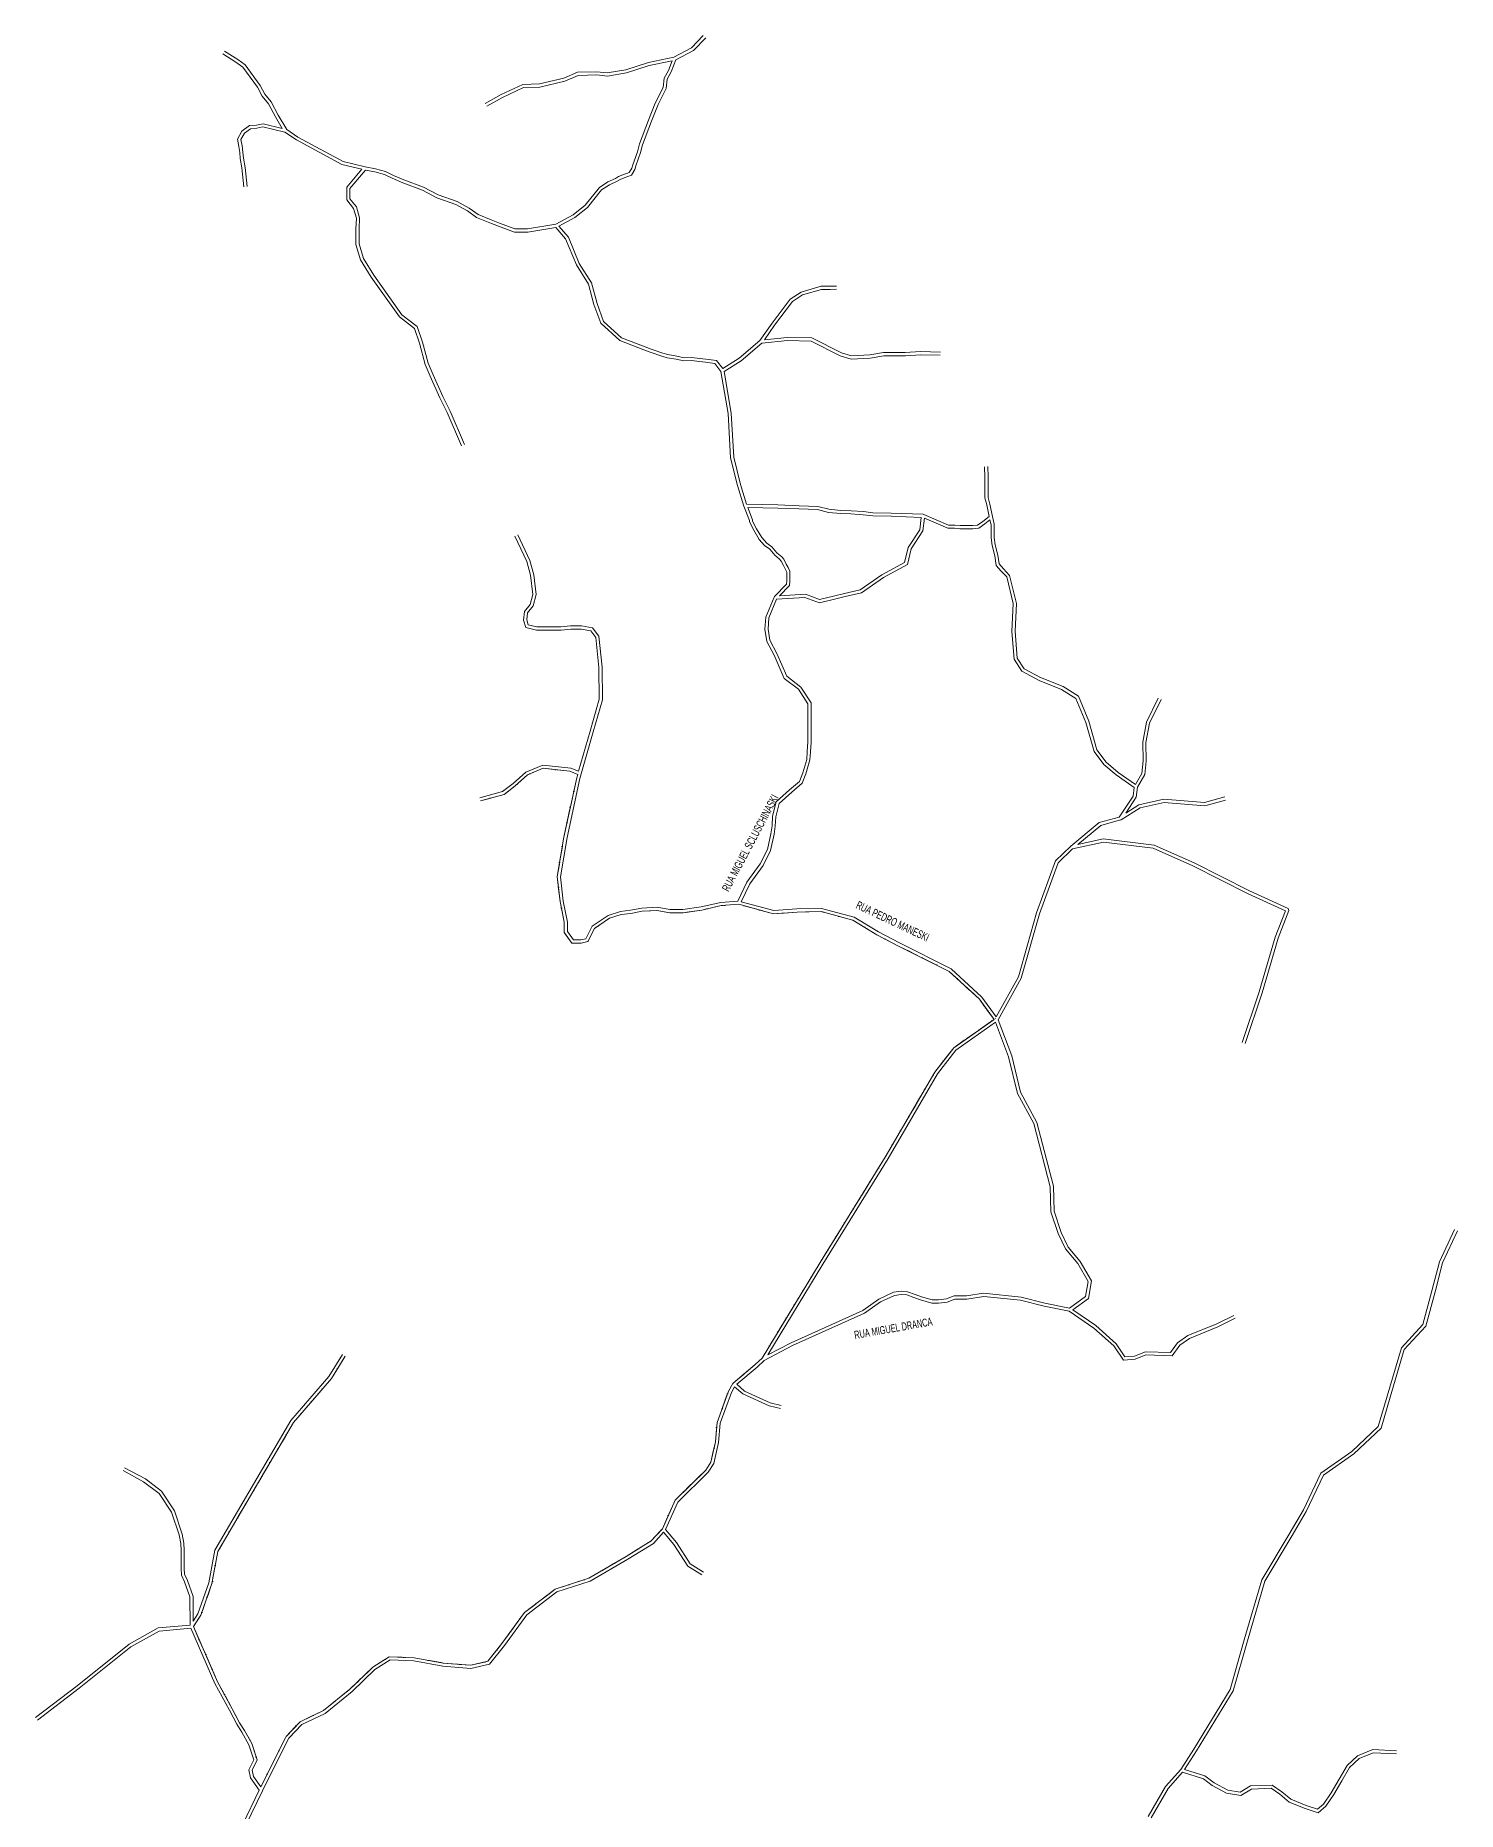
# Model space of a CAD drawing. Header units: millimetres. Extents: x 617885 to 663705, y 7172943 to 7234736.
# Drawn here: x 651502 to 654167, y 7197148 to 7200476 of the extents above; entities that cross this region are included whole.
import ezdxf

# ---------------------------------------------------------------- set-up
doc = ezdxf.new("R2010")
doc.units = ezdxf.units.MM
doc.linetypes.add('ACAD_ISO04W100', pattern=[30, 24, -3, 0, -3])
doc.layers.add('TOP_VIAS 10.000', color=7, linetype='Continuous', lineweight=9)
doc.layers.add('VIAS', color=7, linetype='Continuous', lineweight=5)
doc.styles.add('LDUP', font='LDUP.SHX')

msp = doc.modelspace()

# ---------------------------------------------------------------- linework, layer by layer
at = {"layer": 'VIAS', "color": 253}
for points in [[(652347.6, 7200343.6), (652377, 7200360.3), (652416.7, 7200378.7), (652446.9, 7200379.6), (652493.8, 7200390.6), (652519.1, 7200401.3), (652553.8, 7200402.3), (652573.7, 7200400.3), (652609.8, 7200406.3), (652652.2, 7200420.1), (652695, 7200428.8), (652688.1, 7200410.5), (652680, 7200396.4), (652678, 7200378.6), (652663.4, 7200349.4), (652650.6, 7200317.8), (652633.8, 7200273.3), (652630.3, 7200258.4), (652621.6, 7200234.1), (652619.6, 7200227.4), (652614.6, 7200219.5), (652602.9, 7200215), (652594.8, 7200211.9), (652589, 7200208.3), (652574.6, 7200201.8), (652558.7, 7200191.4), (652532.1, 7200158.1), (652509.4, 7200140.2), (652477.1, 7200122.7), (652424.2, 7200113.9), (652400.5, 7200113.9), (652371.5, 7200124.7), (652355.6, 7200130.8), (652331.4, 7200140.5), (652314.4, 7200152.6), (652291.9, 7200165.1), (652256.3, 7200177.4), (652229.3, 7200192.1), (652192.4, 7200205.6), (652172.9, 7200214.1), (652158, 7200221.6), (652139.2, 7200226.6), (652119.5, 7200230.3), (652078.1, 7200240.3), (651993.7, 7200285.9), (651972.5, 7200299.8), (651956.8, 7200327), (651943.2, 7200351.7), (651931.4, 7200366), (651923, 7200382.8), (651894.7, 7200421.4), (651880.7, 7200431), (651856.2, 7200447)], [(652753.6, 7200476.2), (652731.3, 7200452.9), (652698.6, 7200435.7), (652650.6, 7200425.9), (652608.3, 7200412.1), (652573.5, 7200406.3), (652554, 7200408.3), (652517.8, 7200407.3), (652491.9, 7200396.3), (652446.2, 7200385.6), (652415.3, 7200384.6), (652374.3, 7200365.6), (652344.6, 7200348.8)], [(653003.1, 7200006.8), (652991.1, 7200006.3), (652974.6, 7200006.3), (652936.9, 7199995.5), (652916.5, 7199981.9), (652882.4, 7199937.1), (652859.6, 7199904.5), (652821, 7199871.6), (652790.2, 7199852), (652778.6, 7199867.2), (652758.2, 7199869.9), (652730.7, 7199872.9), (652717.7, 7199872.4), (652703.9, 7199875.4), (652686.9, 7199878.4), (652677.5, 7199880.8), (652656, 7199888.3), (652644.5, 7199892.8), (652600.1, 7199909.8), (652566.5, 7199940.4), (652554.3, 7199973.7), (652544, 7200012.7), (652521.1, 7200049.2), (652500.6, 7200098.3), (652482.8, 7200118.9), (652512.7, 7200135.2), (652536.3, 7200153.9), (652562.8, 7200186.9), (652577.5, 7200196.5), (652591.9, 7200203), (652597.5, 7200206.5), (652605.1, 7200209.4), (652618.7, 7200214.6), (652625.1, 7200224.9), (652627.3, 7200232.2), (652636.1, 7200256.7), (652639.6, 7200271.5), (652656.2, 7200315.6), (652668.9, 7200346.9), (652683.9, 7200376.8), (652685.8, 7200394.5), (652693.5, 7200407.9), (652702.1, 7200430.7), (652735, 7200448.1), (652758, 7200472.1)], [(651852.9, 7200442), (651877.4, 7200426), (651890.4, 7200417), (651917.9, 7200379.7), (651926.3, 7200362.7), (651938.2, 7200348.3), (651951.6, 7200324.1), (651964.2, 7200302.2), (651928.1, 7200310.9), (651915.8, 7200308.3), (651902.5, 7200307.4), (651888.6, 7200297.2), (651880.1, 7200282.2), (651882.8, 7200268.5), (651884.5, 7200256.9), (651885.4, 7200245.8), (651888.7, 7200228.1), (651892.1, 7200192.8)], [(651898.1, 7200193.4), (651894.7, 7200229), (651891.3, 7200246.6), (651890.5, 7200257.5), (651888.8, 7200269.5), (651886.4, 7200281.2), (651893.2, 7200293.1), (651904.6, 7200301.5), (651916.6, 7200302.3), (651928, 7200304.8), (651969, 7200294.9), (651990.7, 7200280.8), (652076, 7200234.6), (652113.4, 7200225.6), (652085, 7200191.9), (652085, 7200168.1), (652098, 7200152.1), (652103.1, 7200134.1), (652102.3, 7200113.3), (652102.3, 7200084.7), (652110.9, 7200055.8), (652130.9, 7200023.5), (652183.8, 7199948.8), (652212, 7199927.2), (652221.3, 7199899.6), (652232.2, 7199860), (652241.8, 7199838), (652259.6, 7199797), (652273.2, 7199769.8), (652300.5, 7199707.2)], [(652306, 7199709.6), (652278.7, 7199772.3), (652265, 7199799.6), (652247.3, 7199840.4), (652237.9, 7199862), (652227, 7199901.3), (652217.1, 7199930.9), (652188.1, 7199953), (652135.9, 7200026.8), (652116.4, 7200058.3), (652108.3, 7200085.6), (652108.3, 7200113.2), (652109.1, 7200134.8), (652103.5, 7200154.9), (652091, 7200170.2), (652091, 7200189.7), (652120, 7200224.1), (652137.8, 7200220.8), (652155.9, 7200216), (652170.4, 7200208.7), (652190.2, 7200200.1), (652226.9, 7200186.6), (652253.9, 7200171.9), (652289.5, 7200159.6), (652311.2, 7200147.6), (652328.5, 7200135.2), (652353.4, 7200125.2), (652369.4, 7200119.1), (652399.4, 7200107.9), (652424.7, 7200107.9), (652476.9, 7200116.6), (652495.4, 7200095.1), (652515.8, 7200046.4), (652538.4, 7200010.2), (652548.6, 7199971.9), (652561.4, 7199937), (652596.9, 7199904.6), (652642.3, 7199887.2), (652653.9, 7199882.7), (652675.8, 7199875.1), (652685.6, 7199872.5), (652702.8, 7199869.5), (652717.2, 7199866.4), (652730.5, 7199866.9), (652757.4, 7199863.9), (652775.3, 7199861.5), (652786.6, 7199846.8), (652800, 7199768), (652804.6, 7199684.9), (652817.6, 7199633), (652829.7, 7199594.2), (652829.8, 7199594), (652840, 7199567.4), (652840, 7199565), (652848, 7199549.1), (652858.6, 7199531.9), (652868.3, 7199520.4), (652878.2, 7199513.4), (652887.5, 7199502.5), (652896.2, 7199494.9), (652899.3, 7199491.3), (652903.8, 7199482.8), (652907.3, 7199476.5), (652909.9, 7199470.8)], [(653198, 7199882.9), (653161, 7199884), (653132.3, 7199881.9), (653091.2, 7199881.9), (653065.5, 7199877.8), (653031.4, 7199875.8), (653012.7, 7199881.7), (652957, 7199909.5), (652911, 7199910.6), (652868.1, 7199906.1), (652887.2, 7199933.6), (652920.6, 7199977.5), (652939.5, 7199990), (652975.4, 7200000.3), (652991.2, 7200000.3), (653003.4, 7200000.8)], [(653197.8, 7199876.9), (653161.1, 7199878), (653132.5, 7199875.9), (653091.7, 7199875.9), (653066.1, 7199871.8), (653030.6, 7199869.7), (653010.4, 7199876.1), (652955.5, 7199903.6), (652911.3, 7199904.6), (652863.1, 7199899.6), (652824.6, 7199866.7), (652792.7, 7199846.5), (652806, 7199768.6), (652810.6, 7199685.8), (652823.4, 7199634.6), (652834.8, 7199598), (652893.5, 7199596.6), (652933.1, 7199595.1), (652968.5, 7199593.6), (652989.1, 7199588.5)], [(653235, 7199557.9), (653258.8, 7199557.9), (653267.8, 7199558.7), (653277.8, 7199565.6), (653289.5, 7199575.1), (653284.9, 7199596.4), (653281.6, 7199610), (653281.6, 7199648.3), (653280.7, 7199668.1)], [(653286.7, 7199668.4), (653287.6, 7199648.5), (653287.6, 7199610.7), (653290.8, 7199597.8), (653295.8, 7199574.6), (653299.1, 7199560.2)], [(652988.1, 7199582.6), (652967.7, 7199587.7), (652932.8, 7199589.1), (652893.3, 7199590.6), (652837, 7199591.9), (652846, 7199568.6), (652846, 7199566.4), (652853.2, 7199552), (652863.5, 7199535.5), (652872.4, 7199524.9), (652882.3, 7199517.9), (652891.7, 7199506.7), (652900.5, 7199499.2), (652904.3, 7199494.7), (652909.1, 7199485.7), (652912.7, 7199479.2), (652915.9, 7199472.1), (652915.9, 7199453.9), (652915.2, 7199445.7)], [(653105.7, 7199575.2), (653071.2, 7199575.9), (653053.5, 7199578.1), (653030.2, 7199579.6), (653011.1, 7199580.3), (652988.1, 7199582.6)], [(652989.1, 7199588.5), (653011.5, 7199586.3), (653030.5, 7199585.6), (653054.1, 7199584.1), (653071.6, 7199581.9), (653105.9, 7199581.2), (653165.6, 7199579), (653166.7, 7199578.8), (653213.1, 7199558.7), (653225.1, 7199558.7), (653235, 7199557.9)], [(653168, 7199571.7), (653165, 7199548), (653143, 7199514.2), (653136.1, 7199484.7), (653091.2, 7199460.6), (653050.4, 7199431.7), (653019.5, 7199424.8), (652999.3, 7199419.8), (652971.4, 7199412.8), (652944.1, 7199423), (652891, 7199419.8), (652876.7, 7199384.9), (652875.1, 7199363.8), (652878.3, 7199342.8), (652891.6, 7199317.8), (652910.2, 7199275.4), (652936.6, 7199255.3), (652955.5, 7199225.4), (652955.5, 7199152.1), (652954.4, 7199133.9), (652953.3, 7199118.6), (652945.7, 7199092.7), (652939, 7199074.8), (652919.3, 7199058.4), (652895.5, 7199036.7), (652889.4, 7199012.3), (652888.4, 7198994.4), (652886.2, 7198979.3), (652879.7, 7198949), (652865.6, 7198920.8), (652840.6, 7198886.3), (652824.6, 7198853), (652885.7, 7198836.3), (652929.1, 7198839.5), (652975.3, 7198840.4), (653036.2, 7198824.1), (653081.8, 7198796.2), (653121.2, 7198775.8), (653218.1, 7198727.3)], [(653162.1, 7199573.1), (653105.7, 7199575.2)], [(653137.4, 7199516.5), (653159.2, 7199550.1)], [(653159.2, 7199550.1), (653162.1, 7199573.1)], [(653293.1, 7199534.9), (653293.1, 7199559.5), (653291, 7199568.6), (653281.4, 7199560.8), (653269.9, 7199552.8), (653259, 7199551.9), (653234.8, 7199551.9), (653224.8, 7199552.7), (653211.9, 7199552.7), (653168, 7199571.7)], [(653299.1, 7199560.2), (653299.1, 7199535.2), (653300.8, 7199521.5), (653305.7, 7199502.6), (653308.1, 7199485.9), (653316.6, 7199476.7), (653327.9, 7199464.5), (653340.6, 7199412.1), (653338.1, 7199359.7), (653341.9, 7199309.3)], [(652400.3, 7199538), (652422.9, 7199490.3), (652429.7, 7199464.7), (652434, 7199428.9), (652429, 7199410), (652418.4, 7199396.8), (652416.5, 7199380.5), (652420.7, 7199366.9), (652441, 7199362.1)], [(652949.5, 7199223.7), (652949.5, 7199152.3), (652948.4, 7199134.3), (652947.4, 7199119.7), (652940, 7199094.6), (652934, 7199078.4), (652915.4, 7199062.9), (652890.1, 7199039.9), (652883.5, 7199013.2), (652882.4, 7198995), (652880.3, 7198980.3), (652874, 7198951), (652860.4, 7198923.9), (652835.4, 7198889.4), (652818.4, 7198854), (652786.3, 7198851.6), (652749.5, 7198843.1), (652715.2, 7198838.2), (652691, 7198838.2), (652666.9, 7198842.5), (652638.1, 7198841), (652616.8, 7198836.8), (652598.3, 7198834.6), (652575, 7198827.4), (652545.1, 7198806.9), (652533.1, 7198783.5), (652524.1, 7198781.2), (652510, 7198781.2), (652499, 7198796.9), (652499, 7198814.9), (652491, 7198854.2), (652485.7, 7198899.8), (652498.1, 7198973), (652522.1, 7199083.8), (652524.7, 7199092.4), (652524.7, 7199092.5), (652547.3, 7199171.1), (652564.6, 7199231.5), (652563.8, 7199292.2), (652557.6, 7199350.6), (652545.9, 7199366.1), (652525.3, 7199369.9), (652504.8, 7199369.9), (652486.5, 7199368.1), (652441.7, 7199368.1), (652425.4, 7199372), (652422.6, 7199381.1), (652424.2, 7199394.4), (652434.5, 7199407.3), (652440.1, 7199428.5), (652435.6, 7199465.8), (652428.5, 7199492.4), (652405.7, 7199540.5)], [(653088, 7199465.7), (653130.9, 7199488.7), (653137.4, 7199516.5)], [(653218.1, 7198727.3), (653275.7, 7198674.2), (653302.5, 7198637.3), (653344.2, 7198712.2), (653378.1, 7198832.2), (653413.6, 7198929.3), (653442.3, 7198956.8), (653442.4, 7198956.9), (653495.7, 7199001.1), (653533.3, 7199011.6), (653559.4, 7199050.7), (653561.6, 7199066.9), (653527.5, 7199090.5), (653504.5, 7199110.1), (653486.1, 7199134.6), (653470.7, 7199189), (653452.1, 7199233.9), (653425.4, 7199250.8), (653383.1, 7199267.6), (653350.8, 7199284.8), (653336.1, 7199307.3), (653332.1, 7199359.6), (653334.5, 7199411.5), (653322.4, 7199461.6), (653312.2, 7199472.6), (653302.4, 7199483.2), (653299.8, 7199501.4), (653294.9, 7199520.4), (653293.1, 7199534.9)], [(652909.9, 7199470.8), (652909.9, 7199454.1), (652909.4, 7199448.3), (652886.8, 7199424.8), (652886.2, 7199423.8), (652870.8, 7199386.3), (652869, 7199363.6), (652872.5, 7199340.8), (652886.2, 7199315.2), (652905.3, 7199271.5), (652932.1, 7199251.2), (652949.5, 7199223.7)], [(653018.1, 7199430.7), (653047.9, 7199437.3), (653088, 7199465.7)], [(652915.2, 7199445.7), (652896.4, 7199426.1)], [(652896.4, 7199426.1), (652945, 7199429.1)], [(652945, 7199429.1), (652971.7, 7199419.1)], [(652971.7, 7199419.1), (652997.8, 7199425.6)], [(652997.8, 7199425.6), (653018.1, 7199430.7)], [(652524.8, 7199363.9), (652542.5, 7199360.6), (652551.8, 7199348.3), (652557.8, 7199291.8), (652558.6, 7199232.3), (652541.5, 7199172.8), (652519.8, 7199097.3), (652504.9, 7199103.4), (652452.6, 7199109), (652420.6, 7199095.9), (652397.2, 7199074.7), (652377.4, 7199059.2), (652334.5, 7199047.8)], [(652441, 7199362.1), (652486.8, 7199362.1), (652505.1, 7199363.9), (652524.8, 7199363.9)], [(653341.9, 7199309.3), (653355, 7199289.4), (653385.6, 7199273), (653428.1, 7199256.2), (653456.9, 7199238), (653476.3, 7199191), (653491.6, 7199137.3), (653508.9, 7199114.2), (653531.2, 7199095.2), (653563.8, 7199072.7), (653575.4, 7199093.1), (653577.9, 7199116.8), (653577.3, 7199151.8), (653584.5, 7199189.2), (653606.6, 7199234.7)], [(653612, 7199232.1), (653590.3, 7199187.3), (653583.3, 7199151.2), (653583.9, 7199116.6), (653581.3, 7199091.3), (653567.7, 7199067.4), (653565.1, 7199048.6), (653545.4, 7199019), (653570.1, 7199034.4), (653616.9, 7199044.9), (653693.3, 7199038.8), (653731, 7199049.2)], [(652082, 7198001.3), (652056.6, 7197959.7), (651985.3, 7197877), (651843.4, 7197635.3), (651832.4, 7197575), (651811.7, 7197515.8), (651797.8, 7197494.4), (651843.1, 7197390.7), (651870.4, 7197340.5), (651884, 7197314.4), (651893.4, 7197299.8), (651907.2, 7197275.3), (651917.1, 7197244.5), (651907.6, 7197225.5), (651910.4, 7197213.5), (651924, 7197194), (651945.8, 7197237.4), (651971.4, 7197288.6), (651997.5, 7197316.3), (652041.4, 7197337), (652091, 7197377.1), (652134.1, 7197418.6), (652164.9, 7197438.1), (652211.5, 7197436), (652266, 7197426.2), (652317.6, 7197422), (652349.6, 7197429.4), (652376.1, 7197462.8), (652418.4, 7197520.7), (652476, 7197564.8), (652539.2, 7197585.1), (652609, 7197626.1), (652656.1, 7197655.1), (652676.8, 7197677.8), (652700.9, 7197731.4), (652758.1, 7197787.9), (652767.5, 7197802.5), (652776.4, 7197840.5), (652779.4, 7197877.1), (652800.9, 7197935.9), (652808.9, 7197950.1), (652809.6, 7197950.9), (652850.8, 7197985.4), (652863.8, 7197997.8), (652972.7, 7198177.1), (653094.7, 7198374.5), (653187.6, 7198533.5), (653223.1, 7198579.4), (653298.6, 7198632.4), (653271.2, 7198670.2), (653214.7, 7198722.3), (653118.5, 7198770.4), (653078.8, 7198790.9), (653033.8, 7198818.5), (652974.6, 7198834.4), (652929.4, 7198833.5), (652885.1, 7198830.2), (652820, 7198848.1), (652787.2, 7198845.7), (652750.6, 7198837.2), (652715.7, 7198832.2), (652690.5, 7198832.2), (652666.5, 7198836.4), (652638.9, 7198835.1), (652617.8, 7198830.8), (652599.6, 7198828.7), (652577.7, 7198821.9), (652549.7, 7198802.8), (652537.2, 7198778.3), (652524.8, 7198775.2), (652506.9, 7198775.2), (652493, 7198795), (652493, 7198814.3), (652485.1, 7198853.2), (652479.7, 7198899.9), (652492.2, 7198974.1), (652516.2, 7199085.3), (652518.1, 7199091.6), (652503.5, 7199097.5), (652453.5, 7199102.9), (652423.8, 7199090.7), (652401, 7199070.1), (652380.1, 7199053.7), (652336, 7199042)], [(652518.9, 7199094.2), (652518.9, 7199094.2)], [(653732.6, 7199043.4), (653693.9, 7199032.7), (653617.3, 7199038.9), (653572.4, 7199028.8), (653536.7, 7199006.5), (653535.9, 7199006.1), (653498.6, 7198995.7), (653455.8, 7198960.2), (653503.5, 7198970.6), (653598.6, 7198959.2), (653673.8, 7198925.7), (653777.8, 7198873.4), (653850, 7198840.1), (653851.6, 7198836.3), (653831.3, 7198784.7), (653801.2, 7198682.3), (653769.4, 7198587.2)], [(653763.7, 7198589.1), (653795.5, 7198684.1), (653825.6, 7198786.6), (653845, 7198835.9), (653775.2, 7198868), (653671.2, 7198920.3), (653597, 7198953.3), (653503.8, 7198964.6), (653445.8, 7198951.9), (653418.8, 7198926), (653383.9, 7198830.3), (653349.7, 7198709.9), (653306.1, 7198631.4), (653331.7, 7198564.1), (653348.2, 7198495.8), (653378.9, 7198439.2), (653409.9, 7198319.7), (653411.3, 7198272.8), (653424.5, 7198233.1), (653437.7, 7198205.5), (653460.4, 7198178.7), (653481.3, 7198142.6), (653475.5, 7198109.5), (653446.1, 7198088.3), (653489.4, 7198058.6), (653527.4, 7198024.6), (653544.1, 7198000.2), (653562.1, 7198001.4), (653582.4, 7198009.5), (653629.7, 7198008.2), (653642.5, 7198026.1), (653662, 7198040.1), (653716, 7198061.6), (653748.1, 7198077.7)], [(653301.4, 7198627), (653227.3, 7198575), (653192.6, 7198530.2), (653099.9, 7198371.5), (652977.8, 7198173.9), (652874.3, 7198003.5), (652918.2, 7198026.5), (653052.8, 7198087.1), (653082.6, 7198108.2), (653110.1, 7198121), (653124.4, 7198123), (653136.6, 7198122), (653150.5, 7198117), (653162.9, 7198112.3), (653182.5, 7198106.6), (653194.4, 7198106.6), (653209.2, 7198108.5), (653223.8, 7198114.3)], [(653223.8, 7198114.3), (653247.2, 7198114.3), (653279.1, 7198119.1), (653349.2, 7198112), (653394, 7198100.6), (653440.2, 7198091.4), (653470, 7198112.9), (653475, 7198141.5), (653455.5, 7198175.2), (653432.6, 7198202.2), (653418.9, 7198230.9), (653405.3, 7198271.7), (653403.9, 7198318.8), (653373.2, 7198437), (653342.5, 7198493.7), (653325.9, 7198562.3), (653301.4, 7198627)], [(653301, 7198634.1), (653301.1, 7198634.1)], [(654162.1, 7198238.6), (654133.5, 7198178.3), (654119.7, 7198123.6), (654102.8, 7198060.6), (654062.3, 7198017.1), (654035.7, 7197926.1), (654018.8, 7197869.4), (653969.6, 7197822.8), (653911.5, 7197782), (653878.5, 7197713), (653852.1, 7197668), (653800.6, 7197582.1), (653767.7, 7197469.7), (653741.4, 7197376.7), (653673.1, 7197264.7), (653648.8, 7197226.6), (653620.1, 7197194.7), (653587.8, 7197138.3)], [(654167.5, 7198236), (654139.2, 7198176.3), (654125.5, 7198122.1), (654108.2, 7198057.6), (654067.7, 7198014), (654041.4, 7197924.4), (654024.1, 7197866.1), (653973.4, 7197818.2), (653916.3, 7197778), (653883.8, 7197710.2), (653857.3, 7197664.9), (653806.1, 7197579.7), (653773.5, 7197468), (653746.9, 7197374.3), (653678.1, 7197261.5), (653655.9, 7197226.5), (653694.1, 7197214.8), (653711, 7197201.9), (653736.7, 7197187.9), (653759.8, 7197184.2), (653779.4, 7197195.9), (653820.3, 7197197.6), (653837.9, 7197185), (653855.2, 7197170.9), (653884.1, 7197159.2), (653905.1, 7197152.3), (653916.3, 7197161.7), (653930.7, 7197182.9), (653945.4, 7197208.3), (653960.4, 7197234.3), (653979.8, 7197252.6), (654008.5, 7197263.9), (654053.4, 7197261.9)], [(653750.8, 7198072.3), (653718.4, 7198056.1), (653664.9, 7198034.7), (653646.8, 7198021.8), (653632.8, 7198002.1), (653583.4, 7198003.5), (653563.4, 7197995.5), (653541.1, 7197994), (653522.9, 7198020.6), (653485.7, 7198053.8), (653439.7, 7198085.4), (653392.6, 7198094.8), (653348.1, 7198106), (653279.2, 7198113.1), (653247.7, 7198108.3), (653225, 7198108.3), (653210.7, 7198102.6), (653194.8, 7198100.6), (653181.7, 7198100.6), (653161, 7198106.6), (653148.4, 7198111.4), (653135.3, 7198116), (653124.5, 7198116.9), (653111.9, 7198115.1), (653085.6, 7198103), (653055.8, 7198081.8), (652920.8, 7198021.1), (652867.9, 7197993.4), (652854.8, 7197980.9), (652816.2, 7197948.6), (652830.8, 7197936), (652879.2, 7197913.9), (652899.6, 7197909.1)], [(651781, 7197592.5), (651786.6, 7197580.7), (651797.2, 7197551.1), (651797.4, 7197504.8), (651806.2, 7197518.5), (651826.6, 7197576.6), (651837.7, 7197637.5), (651980.4, 7197880.5), (652051.8, 7197963.3), (652076.9, 7198004.4)], [(652898.2, 7197903.2), (652877.3, 7197908.1), (652827.5, 7197930.9), (652812.3, 7197943.9), (652806.4, 7197933.4), (652785.4, 7197875.8), (652782.3, 7197839.6), (652773.1, 7197800.1), (652762.8, 7197784.1), (652705.9, 7197727.9), (652682.8, 7197676.6), (652703.1, 7197651.8), (652728.9, 7197612.3), (652753.8, 7197596.2)], [(651665.7, 7197787), (651704.3, 7197766), (651733.4, 7197744), (651756.7, 7197708.7), (651770.7, 7197666.2), (651773.8, 7197649.9), (651774.4, 7197637.3)], [(651668.5, 7197792.2), (651707.6, 7197771.1), (651737.8, 7197748.1), (651762.1, 7197711.4), (651776.5, 7197667.7), (651779.8, 7197650.6), (651780.4, 7197637.5)], [(652750.5, 7197591.2), (652724.6, 7197608), (652698.2, 7197648.2), (652679.2, 7197671.5), (652659.9, 7197650.4), (652612.1, 7197621), (652541.7, 7197579.6), (652478.8, 7197559.4), (652422.7, 7197516.4), (652380.9, 7197459.2), (652353, 7197424.1), (652318, 7197415.9), (652265.2, 7197420.2), (652210.8, 7197430.1), (652166.5, 7197432), (652137.8, 7197413.9), (652095, 7197372.6), (652044.6, 7197331.9), (652001.1, 7197311.3), (651976.4, 7197285.1), (651951.2, 7197234.7), (651927.1, 7197186.8), (651927.1, 7197186.8), (651895.3, 7197121.2)], [(651774.4, 7197637.3), (651774.4, 7197603.2)], [(651780.4, 7197637.5), (651780.4, 7197603.4), (651781, 7197592.5)], [(651774.4, 7197603.2), (651775.1, 7197591), (651781.1, 7197578.4), (651791.2, 7197550.1), (651791.4, 7197497.4), (651731.8, 7197492.1), (651676.9, 7197461.8), (651579.8, 7197383.5), (651501.6, 7197323.9)], [(651890.1, 7197124.3), (651920.9, 7197187.9), (651904.8, 7197211), (651901.3, 7197226.3), (651910.6, 7197245), (651901.7, 7197272.9), (651888.2, 7197296.7), (651878.8, 7197311.4), (651865.1, 7197337.7), (651837.7, 7197388.1), (651792.6, 7197491.5), (651733.6, 7197486.2), (651680.3, 7197456.8), (651583.5, 7197378.8), (651505.2, 7197319.2)], [(653593.5, 7197136.2), (653625, 7197191.2), (653652.2, 7197221.4), (653691.3, 7197209.4), (653707.8, 7197196.8), (653734.7, 7197182.1), (653761, 7197177.9), (653781.2, 7197190), (653818.4, 7197191.5), (653834.3, 7197180.2), (653852.1, 7197165.7), (653882.1, 7197153.5), (653906.4, 7197145.5), (653920.8, 7197157.7), (653935.8, 7197179.7), (653950.6, 7197205.3), (653965.1, 7197230.5), (653983.1, 7197247.5), (654009.5, 7197257.9), (654053.1, 7197255.9)]]:
    msp.add_lwpolyline(points, dxfattribs=at)
at = {"layer": 'VIAS', "color": 253, "linetype": 'ACAD_ISO04W100'}
msp.add_lwpolyline([(652082, 7198001.3), (652056.6, 7197959.7), (651985.3, 7197877), (651843.4, 7197635.3), (651832.4, 7197575), (651811.7, 7197515.8), (651797.8, 7197494.4), (651843.1, 7197390.7), (651870.4, 7197340.5), (651884, 7197314.4), (651893.4, 7197299.8), (651907.2, 7197275.3), (651917.1, 7197244.5), (651907.6, 7197225.5), (651910.4, 7197213.5), (651924, 7197194), (651945.8, 7197237.4), (651971.4, 7197288.6), (651997.5, 7197316.3), (652041.4, 7197337), (652091, 7197377.1), (652134.1, 7197418.6), (652164.9, 7197438.1), (652211.5, 7197436), (652266, 7197426.2), (652317.6, 7197422), (652349.6, 7197429.4), (652376.1, 7197462.8), (652418.4, 7197520.7), (652476, 7197564.8), (652539.2, 7197585.1), (652609, 7197626.1), (652656.1, 7197655.1), (652676.8, 7197677.8), (652700.9, 7197731.4), (652758.1, 7197787.9), (652767.5, 7197802.5), (652776.4, 7197840.5), (652779.4, 7197877.1), (652800.9, 7197935.9), (652808.9, 7197950.1), (652809.6, 7197950.9), (652850.8, 7197985.4), (652863.8, 7197997.8), (652972.7, 7198177.1), (653094.7, 7198374.5), (653187.6, 7198533.5), (653223.1, 7198579.4), (653298.6, 7198632.4), (653271.2, 7198670.2), (653214.7, 7198722.3), (653118.5, 7198770.4), (653078.8, 7198790.9), (653033.8, 7198818.5), (652974.6, 7198834.4), (652929.4, 7198833.5), (652885.1, 7198830.2), (652820, 7198848.1), (652787.2, 7198845.7), (652750.6, 7198837.2), (652715.7, 7198832.2), (652690.5, 7198832.2), (652666.5, 7198836.4), (652638.9, 7198835.1), (652617.8, 7198830.8), (652599.6, 7198828.7), (652577.7, 7198821.9), (652549.7, 7198802.8), (652537.2, 7198778.3), (652524.8, 7198775.2), (652506.9, 7198775.2), (652493, 7198795), (652493, 7198814.3), (652485.1, 7198853.2), (652479.7, 7198899.9), (652492.2, 7198974.1), (652516.2, 7199085.3), (652518.1, 7199091.6), (652503.5, 7199097.5), (652453.5, 7199102.9), (652423.8, 7199090.7), (652401, 7199070.1), (652380.1, 7199053.7), (652336, 7199042)], dxfattribs=at)

# ---------------------------------------------------------------- texts
at = {"layer": 'TOP_VIAS 10.000', "color": 251, "style": 'LDUP', "width": 0.69}
for s, rotation, p in [('RUA MIGUEL SCLUSCHINASKI', 62.0552, (652800.9, 7198870.6)), ('RUA PEDRO MANESKI', 334.6892, (653038.3, 7198841.3)), ('RUA MIGUEL DRANCA', 10.0051, (653037.9, 7198033.4))]:
    msp.add_text(s, height=15, rotation=rotation, dxfattribs=at).set_placement(p)

doc.saveas('drawing.dxf')
